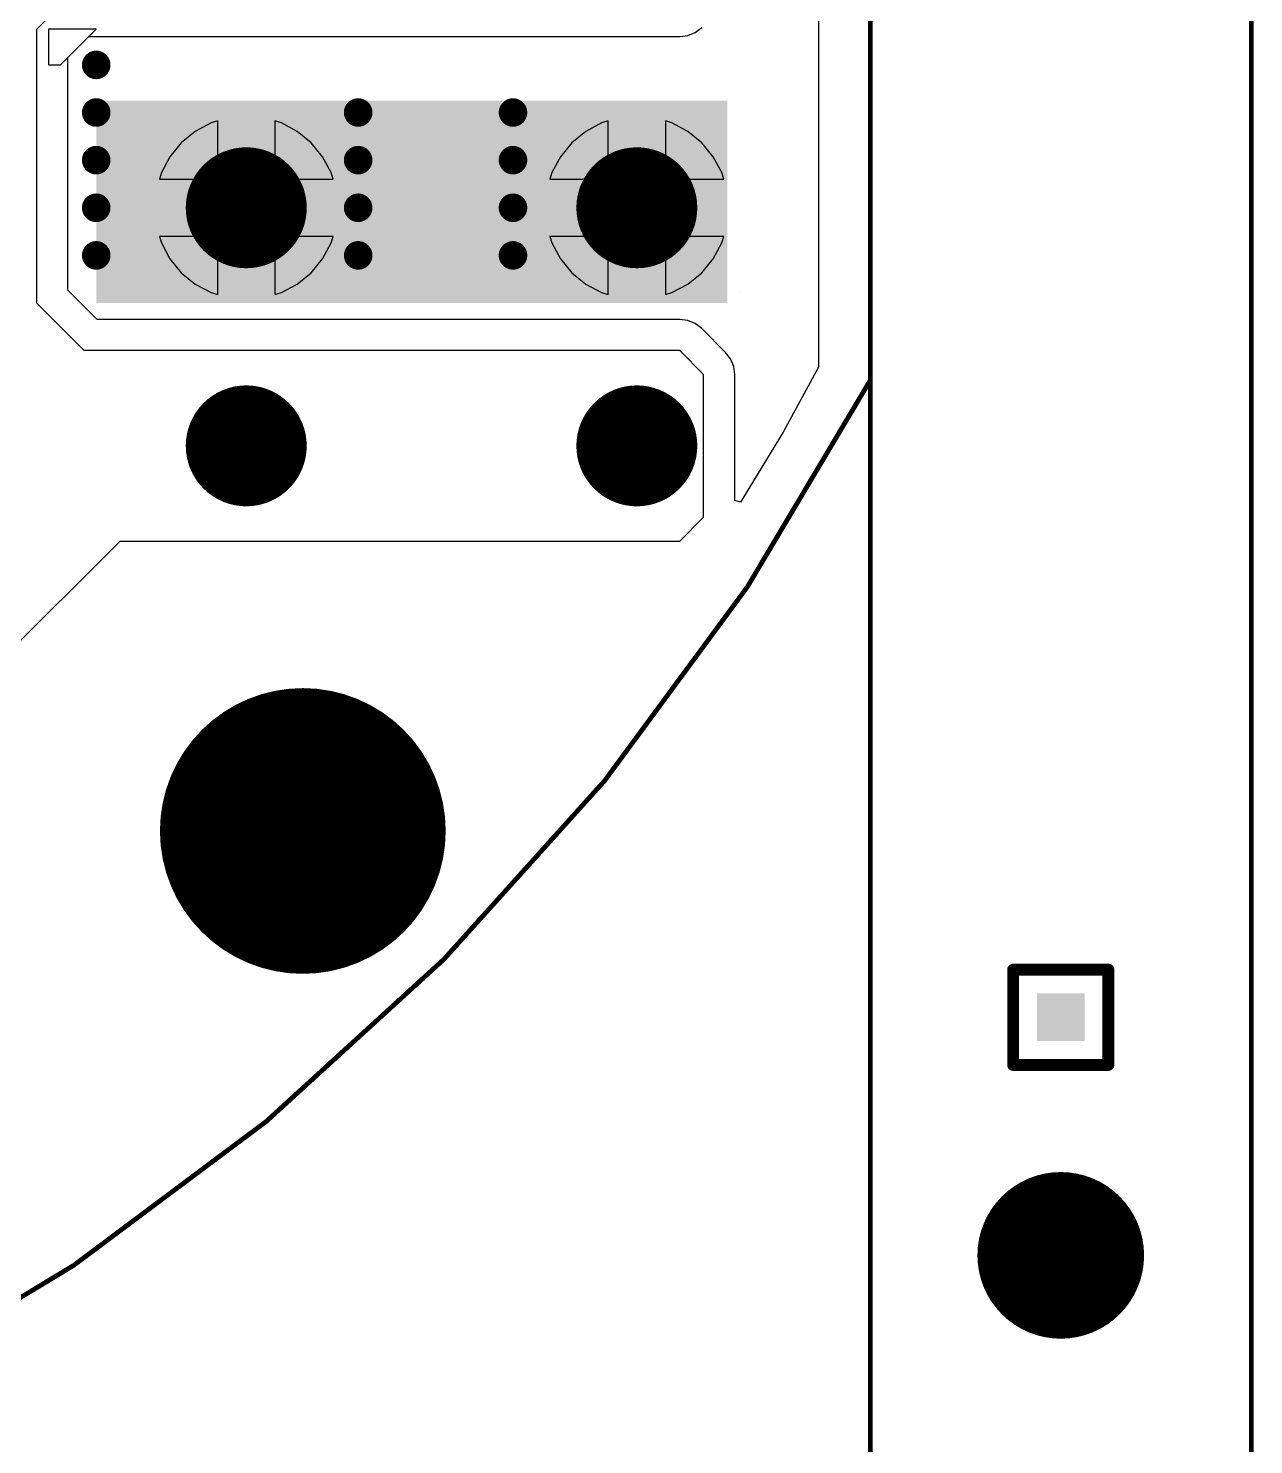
# Model space of a CAD drawing. Header units: millimetres. Extents: x 194 to 375, y 175 to 317.
# Drawn here: x 281.83 to 307.55, y 207.52 to 237.27 of the extents above; entities that cross this region are included whole.
import ezdxf

# ---------------------------------------------------------------- set-up
doc = ezdxf.new("R2010")
doc.units = ezdxf.units.MM
doc.layers.add('Mechanical20', color=56, linetype='Continuous')
doc.layers.add('TopLayer', color=1, linetype='Continuous')

# ---------------------------------------------------------------- blocks, each defined once
blk = doc.blocks.new('MH_3_5MM_30')
at = {"layer": 'TopLayer', "const_width": 2.99999908}
blk.add_lwpolyline([(-1.49999954, 0, 1), (1.49999954, 0, 1)], format="xyb", close=True, dxfattribs=at)
blk = doc.blocks.new('DG271V_5_0_02P_31')
at = {"layer": 'TopLayer', "const_width": 1.27}
for points in [[(-3.13500008, 4.09999688, 1), (-1.86500008, 4.09999688, 1)], [(1.86500008, 4.09999942, 1), (3.13500008, 4.09999942, 1)], [(-3.13500008, -4.09999942, 1), (-1.86500008, -4.09999942, 1)], [(1.86499754, -4.09999942, 1), (3.13499754, -4.09999942, 1)]]:
    blk.add_lwpolyline(points, format="xyb", close=True, dxfattribs=at)

msp = doc.modelspace()

# ---------------------------------------------------------------- linework, layer by layer
at = {"layer": 'Mechanical20', "const_width": 0.0999998}
for points in [[(299.50000044, 206.50000102), (299.50000044, 305.50000114)], [(307.49999968, 206.50000102), (307.49999968, 305.50000114)], [(299.50000044, 229.87532384), (299.50000044, 278.12467616)]]:
    msp.add_lwpolyline(points, dxfattribs=at)
msp.add_lwpolyline([(299.50000044, 229.87532384, -0.1733413412214529), (273.89974938, 206.49999848)], format="xyb", dxfattribs=at)
at = {"layer": 'Mechanical20', "const_width": 0.0499999}
msp.add_lwpolyline([(299.47500176, 229.87532384, 1), (299.52499912, 229.87532384, 1)], format="xyb", close=True, dxfattribs=at)
msp.add_lwpolyline([(299.47500176, 229.87532384, 1), (299.52499912, 229.87532384, 1)], format="xyb", close=True, dxfattribs=at)
at = {"layer": 'TopLayer'}
for p, q in [((298.41572524, 277.85055936), (298.41572524, 230.14944064)), ((281.99999988, 237.25000048), (282.49999888, 237.74999948)), ((281.99999988, 231.49999928), (281.99999988, 237.25000048)), ((283.24999992, 237.25000048), (282.24999938, 237.25000048)), ((282.24999938, 237.25000048), (282.24999938, 236.49999944)), ((282.49999888, 236.49999944), (283.24999992, 237.25000048)), ((282.65560944, 236.65561), (283.09438936, 237.09438992)), ((283.09438936, 237.09438992), (295.50000082, 237.09438992)), ((295.50000082, 237.09438992), (295.66968552, 237.11672922)), ((295.66968552, 237.11672922), (295.8278056, 237.18222566)), ((295.8278056, 237.18222566), (295.96358638, 237.28641392)), ((282.24999938, 236.49999944), (282.49999888, 236.49999944)), ((282.65560944, 231.77156084), (282.65560944, 236.65561)), ((285.66169182, 235.2824352), (285.3281441, 235.10414752)), ((285.80000244, 235.32439092), (285.66169182, 235.2824352)), ((285.80000244, 234.10000932), (285.80000244, 235.32439092)), ((287.13831066, 235.2824352), (287.00000004, 235.32439092)), ((287.00000004, 235.32439092), (287.00000004, 234.10000932)), ((287.47185838, 235.10414752), (287.13831066, 235.2824352)), ((293.86169066, 235.28243266), (293.52814294, 235.10414498)), ((294.00001906, 235.32439346), (293.86169066, 235.28243266)), ((294.00001906, 234.09999408), (294.00001906, 235.32439346)), ((295.3383095, 235.28243266), (295.20001666, 235.3243833)), ((295.20001666, 235.3243833), (295.20001666, 234.09999408)), ((295.67185722, 235.10414498), (295.3383095, 235.28243266)), ((285.3281441, 235.10414752), (285.03578502, 234.86421658)), ((287.76421746, 234.86421658), (287.47185838, 235.10414752)), ((293.52814294, 235.10414498), (293.23578386, 234.86421404)), ((295.9642163, 234.86421404), (295.67185722, 235.10414498)), ((285.03578502, 234.86421658), (284.79585408, 234.5718575)), ((288.0041484, 234.5718575), (287.76421746, 234.86421658)), ((293.23578386, 234.86421404), (292.99585292, 234.57185496)), ((296.20414724, 234.57185496), (295.9642163, 234.86421404)), ((284.79585408, 234.5718575), (284.6175664, 234.23830978)), ((288.18243608, 234.23830978), (288.0041484, 234.5718575)), ((292.99585292, 234.57185496), (292.81756524, 234.23830724)), ((296.38243492, 234.23830724), (296.20414724, 234.57185496)), ((284.6175664, 234.23830978), (284.57561322, 234.10000932)), ((284.57561322, 234.10000932), (285.80000244, 234.10000932)), ((287.00000004, 234.10000932), (288.22438926, 234.10000932)), ((288.22438926, 234.10000932), (288.18243608, 234.23830978)), ((292.81756524, 234.23830724), (292.77560952, 234.09999408)), ((292.77560952, 234.09999408), (294.00001906, 234.09999408)), ((295.20001666, 234.09999408), (296.42439064, 234.09999408)), ((296.42439064, 234.09999408), (296.38243492, 234.23830724)), ((285.80000244, 232.90001172), (284.57560814, 232.90001172)), ((284.57560814, 232.90001172), (284.6175664, 232.76169094)), ((285.80000244, 231.6756098), (285.80000244, 232.90001172)), ((288.22439434, 232.90001172), (287.00000004, 232.90001172)), ((287.00000004, 232.90001172), (287.00000004, 231.6756098)), ((288.18243608, 232.76169094), (288.22439434, 232.90001172)), ((294.00001906, 232.89999648), (292.77560952, 232.89999648)), ((292.77560952, 232.89999648), (292.81756524, 232.7616884)), ((294.00001906, 231.67560218), (294.00001906, 232.89999648)), ((296.42439064, 232.89999648), (295.20001666, 232.89999648)), ((295.20001666, 232.89999648), (295.20001666, 231.67561234)), ((296.38243492, 232.7616884), (296.42439064, 232.89999648)), ((284.6175664, 232.76169094), (284.79585408, 232.42814322)), ((288.0041484, 232.42814322), (288.18243608, 232.76169094)), ((292.81756524, 232.7616884), (292.99585292, 232.42814068)), ((296.20414724, 232.42814068), (296.38243492, 232.7616884)), ((284.79585408, 232.42814322), (285.03578502, 232.13578414)), ((287.76421746, 232.13578414), (288.0041484, 232.42814322)), ((292.99585292, 232.42814068), (293.23578386, 232.1357816)), ((295.9642163, 232.1357816), (296.20414724, 232.42814068)), ((285.03578502, 232.13578414), (285.3281441, 231.8958532)), ((287.47185838, 231.8958532), (287.76421746, 232.13578414)), ((293.23578386, 232.1357816), (293.52814294, 231.89585066)), ((295.67185722, 231.89585066), (295.9642163, 232.1357816)), ((283.27156198, 231.1556083), (282.65560944, 231.77156084)), ((285.3281441, 231.8958532), (285.66169182, 231.71756552)), ((285.66169182, 231.71756552), (285.80000244, 231.6756098)), ((287.00000004, 231.6756098), (287.13831066, 231.71756552)), ((287.13831066, 231.71756552), (287.47185838, 231.8958532)), ((293.52814294, 231.89585066), (293.86169066, 231.71756298)), ((293.86169066, 231.71756298), (294.00001906, 231.67560218)), ((295.20001666, 231.67561234), (295.3383095, 231.71756298)), ((295.3383095, 231.71756298), (295.67185722, 231.89585066)), ((296.75000086, 231.74999878), (296.75000086, 231.74999878)), ((283.00000042, 230.49999874), (281.99999988, 231.49999928)), ((295.50000082, 231.1556083), (283.27156198, 231.1556083)), ((295.66968552, 231.133269), (295.50000082, 231.1556083)), ((295.8278056, 231.06777256), (295.66968552, 231.133269)), ((295.96358638, 230.9635843), (295.8278056, 231.06777256)), ((296.46358538, 230.4635853), (295.96358638, 230.9635843)), ((295.50000082, 230.49999874), (283.00000042, 230.49999874)), ((295.99999982, 229.99999974), (295.50000082, 230.49999874)), ((296.56777364, 230.32780452), (296.46358538, 230.4635853)), ((296.63327008, 230.16968444), (296.56777364, 230.32780452)), ((295.99999982, 226.99999812), (295.99999982, 229.99999974)), ((296.65560938, 229.99999974), (296.63327008, 230.16968444)), ((296.65560938, 227.35406142), (296.65560938, 229.99999974)), ((298.41572524, 230.14944064), (297.6688484, 228.78806414)), ((297.6688484, 228.78806414), (296.777918, 227.31985524)), ((296.777918, 227.31985524), (296.65560938, 227.35406142)), ((295.50000082, 226.49999912), (295.99999982, 226.99999812)), ((281.24999884, 223.99999904), (283.74999892, 226.49999912)), ((283.74999892, 226.49999912), (295.50000082, 226.49999912))]:
    msp.add_line(p, q, dxfattribs=at)
for points, const_width in [([(283.10000022, 236.49999944, 1), (283.39999962, 236.49999944, 1)], 0.2999994), ([(283.10000022, 235.4999989, 1), (283.39999962, 235.4999989, 1)], 0.2999994), ([(288.59999938, 235.4999989, 1), (288.89999878, 235.4999989, 1)], 0.2999994), ([(291.8500005, 235.4999989, 1), (292.1499999, 235.4999989, 1)], 0.2999994), ([(283.10000022, 234.5000009, 1), (283.39999962, 234.5000009, 1)], 0.2999994), ([(288.59999938, 234.5000009, 1), (288.89999878, 234.5000009, 1)], 0.2999994), ([(291.8500005, 234.5000009, 1), (292.1499999, 234.5000009, 1)], 0.2999994), ([(283.10000022, 233.50000036, 1), (283.39999962, 233.50000036, 1)], 0.2999994), ([(288.59999938, 233.50000036, 1), (288.89999878, 233.50000036, 1)], 0.2999994), ([(291.8500005, 233.50000036, 1), (292.1499999, 233.50000036, 1)], 0.2999994), ([(283.10000022, 232.49999982, 1), (283.39999962, 232.49999982, 1)], 0.2999994), ([(288.59999938, 232.49999982, 1), (288.89999878, 232.49999982, 1)], 0.2999994), ([(291.8500005, 232.49999982, 1), (292.1499999, 232.49999982, 1)], 0.2999994), ([(287.29999944, 222.8248528, 1), (287.69999864, 222.8248528, 1)], 0.3999992), ([(289.03149204, 222.18019318, 1), (289.43149124, 222.18019318, 1)], 0.3999992), ([(285.61980722, 222.05634532, 1), (286.01980642, 222.05634532, 1)], 0.3999992), ([(284.9751476, 220.32485272, 1), (285.3751468, 220.32485272, 1)], 0.3999992), ([(289.79999952, 220.50000096, 1), (290.19999872, 220.50000096, 1)], 0.3999992), ([(285.74365508, 218.6446605, 1), (286.14365428, 218.6446605, 1)], 0.3999992), ([(289.1553399, 218.76850836, 1), (289.5553391, 218.76850836, 1)], 0.3999992), ([(287.47514768, 218.00000088, 1), (287.87514688, 218.00000088, 1)], 0.3999992), ([(302.43749774, 217.50000188, 1), (302.56249622, 217.50000188, 1)], 0.12499848), ([(302.43749774, 217.50000188, 1), (302.56249622, 217.50000188, 1)], 0.12499848), ([(304.43749882, 217.50000188, 1), (304.5624973, 217.50000188, 1)], 0.12499848), ([(304.43749882, 217.50000188, 1), (304.5624973, 217.50000188, 1)], 0.12499848), ([(302.43749774, 215.5000008, 1), (302.56249622, 215.5000008, 1)], 0.12499848), ([(302.43749774, 215.5000008, 1), (302.56249622, 215.5000008, 1)], 0.12499848), ([(304.43749882, 215.5000008, 1), (304.5624973, 215.5000008, 1)], 0.12499848), ([(304.43749882, 215.5000008, 1), (304.5624973, 215.5000008, 1)], 0.12499848), ([(302.624998, 211.50000118, 1), (304.37499704, 211.50000118, 1)], 1.74999904)]:
    msp.add_lwpolyline(points, format="xyb", close=True, dxfattribs=dict(at, const_width=const_width))
at = {"layer": 'TopLayer', "const_width": 0.2499995}
for points in [[(302.49999698, 215.5000008), (302.49999698, 217.50000188)], [(302.49999698, 217.50000188), (304.49999806, 217.50000188)], [(304.49999806, 215.5000008), (304.49999806, 217.50000188)], [(302.49999698, 215.5000008), (304.49999806, 215.5000008)]]:
    msp.add_lwpolyline(points, dxfattribs=at)
at = {"layer": 'TopLayer'}
for points in [[(283.24999992, 231.49999928), (296.49999628, 231.49999928), (283.24999992, 235.7499984), (296.49999628, 235.7499984)], [(302.99999852, 217.00000034), (302.99999852, 216.00000234), (303.99999652, 217.00000034), (303.99999652, 216.00000234)]]:
    msp.add_solid(points, dxfattribs=at)

# ---------------------------------------------------------------- block references
at = {"rotation": 90}
msp.add_blockref('DG271V_5_0_02P_31', (290.50000066, 231.00000028), dxfattribs=at)
msp.add_blockref('MH_3_5MM_30', (287.58757316, 220.41242684))

doc.saveas('drawing.dxf')
